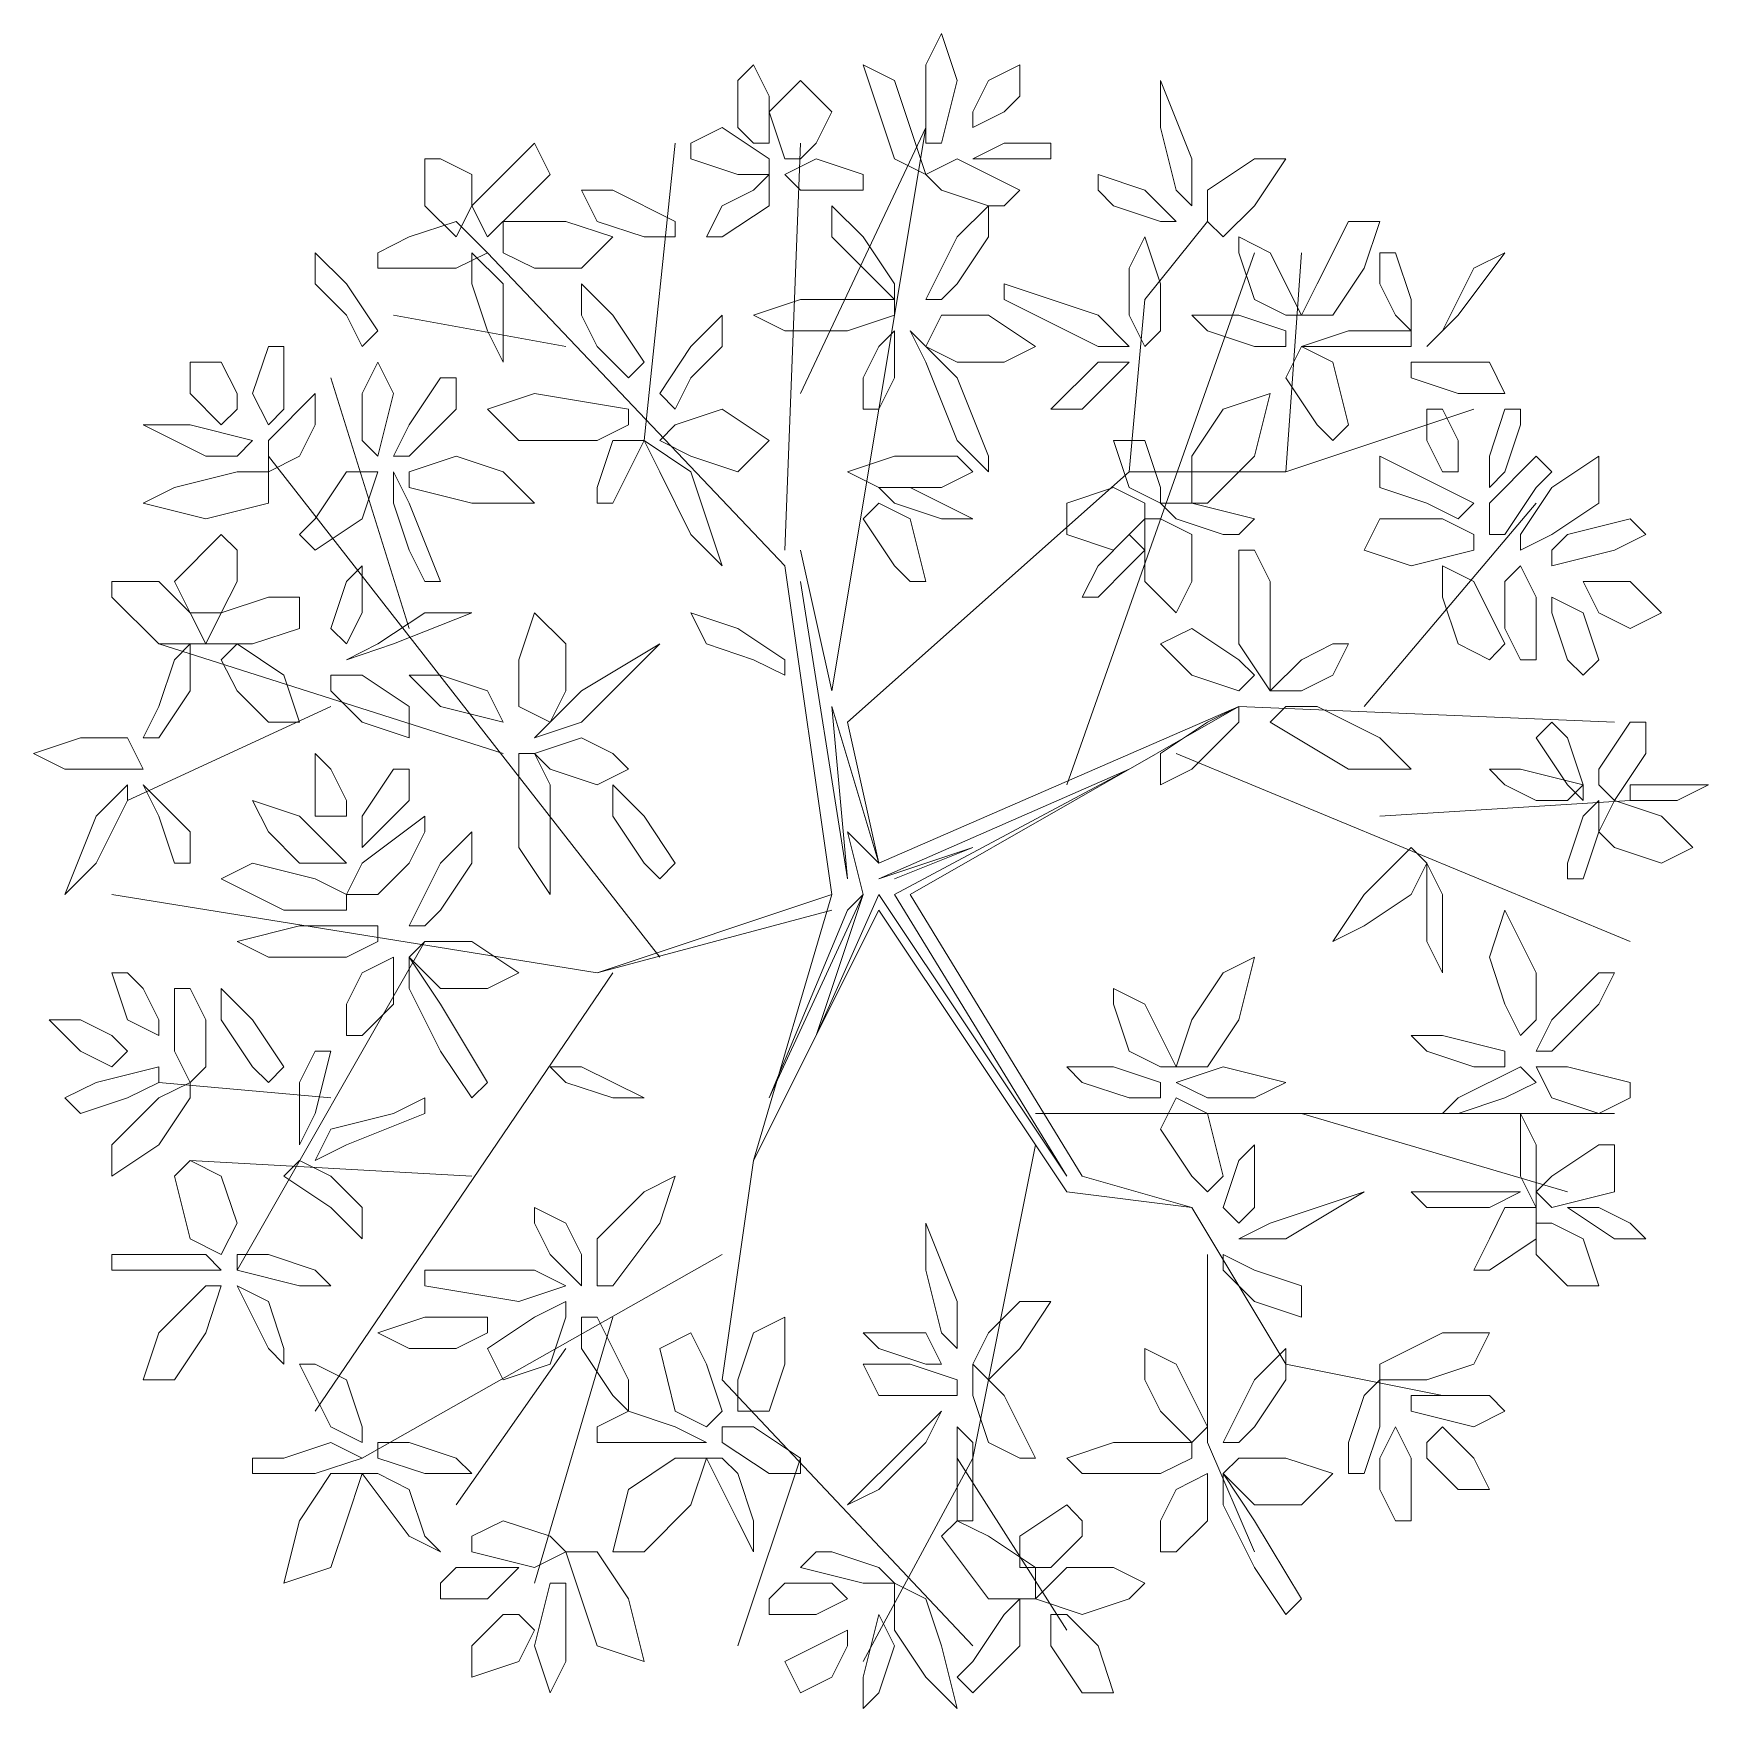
# Model space of a CAD drawing. Header units: millimetres. Extents: x 2576 to 2719, y 1757 to 1977.
# Drawn here: x 2617.279 to 2620.301, y 1822.157 to 1825.178 of the extents above; entities that cross this region are included whole.
import ezdxf

# ---------------------------------------------------------------- set-up
doc = ezdxf.new("R2010")
doc.units = ezdxf.units.MM
doc.layers.add('PDF_0', color=7, linetype='Continuous')

msp = doc.modelspace()

# ---------------------------------------------------------------- linework, layer by layer
at = {"layer": 'PDF_0', "lineweight": 9}
for points in [[(2618.889, 1825.0371), (2618.889, 1825.1218), (2618.9173, 1825.1783), (2618.9455, 1825.0936), (2618.9173, 1824.9806), (2618.889, 1824.9806)], [(2618.5784, 1824.9806), (2618.6066, 1824.9806), (2618.6066, 1825.0653), (2618.5784, 1825.1218), (2618.5502, 1825.0936), (2618.5502, 1825.0089)], [(2618.889, 1824.9241), (2618.8325, 1824.9524), (2618.8043, 1825.0371), (2618.7761, 1825.1218), (2618.8325, 1825.0936), (2618.8608, 1825.0089)], [(2618.9737, 1825.0089), (2618.9737, 1825.0371), (2619.002, 1825.0936), (2619.0585, 1825.1218), (2619.0585, 1825.0653), (2619.0302, 1825.0371)], [(2618.6631, 1824.9524), (2618.6349, 1824.9524), (2618.6066, 1825.0371), (2618.6631, 1825.0936), (2618.7196, 1825.0371), (2618.6913, 1824.9806)], [(2619.3126, 1825.0089), (2619.3126, 1825.0936), (2619.3691, 1824.9524), (2619.3691, 1824.8677), (2619.3409, 1824.8959)], [(2618.5502, 1824.9241), (2618.4654, 1824.9524), (2618.4654, 1824.9806), (2618.5219, 1825.0089), (2618.6066, 1824.9524), (2618.6066, 1824.9241)], [(2618.0701, 1824.9241), (2618.0701, 1824.8677), (2618.0418, 1824.8112), (2617.9854, 1824.8677), (2617.9854, 1824.9524), (2618.0136, 1824.9524)], [(2618.183, 1824.9806), (2618.2113, 1824.9241), (2618.1548, 1824.8677), (2618.0983, 1824.8112), (2618.0701, 1824.8677), (2618.1266, 1824.9241)], [(2618.7196, 1824.8959), (2618.6631, 1824.8959), (2618.6349, 1824.9241), (2618.6913, 1824.9524), (2618.7761, 1824.9241), (2618.7761, 1824.8959)], [(2619.002, 1824.8677), (2618.9173, 1824.8959), (2618.889, 1824.9241), (2618.9455, 1824.9524), (2619.0585, 1824.8959), (2619.0302, 1824.8677)], [(2619.0867, 1824.9524), (2619.002, 1824.9524), (2618.9737, 1824.9524), (2619.0302, 1824.9806), (2619.1149, 1824.9806), (2619.1149, 1824.9524)], [(2619.3973, 1824.8394), (2619.4256, 1824.8112), (2619.4821, 1824.8677), (2619.5385, 1824.9524), (2619.4821, 1824.9524), (2619.3973, 1824.8959)], [(2618.5219, 1824.8677), (2618.5784, 1824.8959), (2618.6066, 1824.9241), (2618.6066, 1824.8677), (2618.5219, 1824.8112), (2618.4937, 1824.8112)], [(2619.2279, 1824.8677), (2619.3126, 1824.8394), (2619.3409, 1824.8394), (2619.2844, 1824.8959), (2619.1997, 1824.9241), (2619.1997, 1824.8959)], [(2618.3807, 1824.8112), (2618.296, 1824.8394), (2618.2678, 1824.8959), (2618.3242, 1824.8959), (2618.4372, 1824.8394), (2618.4372, 1824.8112)], [(2618.7761, 1824.7547), (2618.7196, 1824.8112), (2618.7196, 1824.8677), (2618.7761, 1824.8112), (2618.8325, 1824.7265), (2618.8325, 1824.6982)], [(2618.9455, 1824.7265), (2619.002, 1824.8112), (2619.002, 1824.8677), (2618.9455, 1824.8112), (2618.889, 1824.6982), (2618.9173, 1824.6982)], [(2617.9571, 1824.8112), (2618.0418, 1824.8394), (2618.0983, 1824.7829), (2618.0418, 1824.7547), (2617.9006, 1824.7547), (2617.9006, 1824.7829)], [(2618.1266, 1824.7829), (2618.1266, 1824.8394), (2618.2395, 1824.8394), (2618.3242, 1824.8112), (2618.2678, 1824.7547), (2618.183, 1824.7547)], [(2619.5668, 1824.67), (2619.6233, 1824.67), (2619.6797, 1824.7547), (2619.708, 1824.8394), (2619.6515, 1824.8394), (2619.595, 1824.7265)], [(2619.2844, 1824.6135), (2619.3126, 1824.6417), (2619.3126, 1824.7265), (2619.2844, 1824.8112), (2619.2561, 1824.7547), (2619.2561, 1824.67)], [(2619.4821, 1824.6982), (2619.4538, 1824.7829), (2619.4538, 1824.8112), (2619.5103, 1824.7829), (2619.5668, 1824.67), (2619.5385, 1824.67)], [(2617.8442, 1824.67), (2617.7877, 1824.7265), (2617.7877, 1824.7829), (2617.8442, 1824.7265), (2617.9006, 1824.6417), (2617.8724, 1824.6135)], [(2618.0983, 1824.6417), (2618.0701, 1824.7265), (2618.0701, 1824.7829), (2618.1266, 1824.7265), (2618.1266, 1824.6135), (2618.1266, 1824.5853)], [(2619.708, 1824.7265), (2619.7362, 1824.67), (2619.7645, 1824.6417), (2619.7645, 1824.6982), (2619.7362, 1824.7829), (2619.708, 1824.7829)], [(2619.8774, 1824.7547), (2619.9339, 1824.7829), (2619.8492, 1824.67), (2619.7927, 1824.6135), (2619.8209, 1824.6417)], [(2618.296, 1824.6135), (2618.2678, 1824.67), (2618.2678, 1824.7265), (2618.3242, 1824.67), (2618.3807, 1824.5853), (2618.3525, 1824.557)], [(2619.0867, 1824.67), (2619.1997, 1824.6135), (2619.2561, 1824.6135), (2619.1997, 1824.67), (2619.0302, 1824.7265), (2619.0302, 1824.6982)], [(2618.7478, 1824.6417), (2618.6349, 1824.6417), (2618.5784, 1824.67), (2618.6631, 1824.6982), (2618.8325, 1824.6982), (2618.8325, 1824.67)], [(2618.4654, 1824.557), (2618.5219, 1824.6135), (2618.5219, 1824.67), (2618.4654, 1824.6135), (2618.409, 1824.5288), (2618.4372, 1824.5005)], [(2618.889, 1824.6135), (2618.9173, 1824.67), (2619.002, 1824.67), (2619.0867, 1824.6135), (2619.0302, 1824.5853), (2618.9455, 1824.5853)], [(2619.4821, 1824.6135), (2619.3973, 1824.6417), (2619.3691, 1824.67), (2619.4538, 1824.67), (2619.5385, 1824.6417), (2619.5385, 1824.6135)], [(2618.7761, 1824.5005), (2618.8043, 1824.5005), (2618.8325, 1824.557), (2618.8325, 1824.6417), (2618.8043, 1824.6135), (2618.7761, 1824.557)], [(2618.9455, 1824.4441), (2618.889, 1824.5853), (2618.8608, 1824.6417), (2618.9455, 1824.557), (2619.002, 1824.4158), (2619.002, 1824.3876)], [(2619.708, 1824.6135), (2619.6233, 1824.6135), (2619.5668, 1824.6135), (2619.6515, 1824.6417), (2619.7645, 1824.6417), (2619.7645, 1824.6135)], [(2617.7312, 1824.5853), (2617.7312, 1824.5005), (2617.703, 1824.4723), (2617.6747, 1824.5288), (2617.703, 1824.6135), (2617.7312, 1824.6135)], [(2619.595, 1824.4723), (2619.5385, 1824.557), (2619.5668, 1824.6135), (2619.6233, 1824.5853), (2619.6515, 1824.4723), (2619.6233, 1824.4441)], [(2617.6465, 1824.5005), (2617.6182, 1824.4723), (2617.5618, 1824.5288), (2617.5618, 1824.5853), (2617.6182, 1824.5853), (2617.6465, 1824.5288)], [(2617.8724, 1824.4441), (2617.9006, 1824.4158), (2617.9289, 1824.5288), (2617.9006, 1824.5853), (2617.8724, 1824.5288)], [(2619.1714, 1824.5005), (2619.1149, 1824.5005), (2619.1997, 1824.5853), (2619.2561, 1824.5853), (2619.2279, 1824.557)], [(2619.7645, 1824.5853), (2619.7645, 1824.557), (2619.8492, 1824.5288), (2619.9339, 1824.5288), (2619.9057, 1824.5853), (2619.8209, 1824.5853)], [(2617.7877, 1824.4723), (2617.7877, 1824.5288), (2617.703, 1824.4441), (2617.703, 1824.3876), (2617.7594, 1824.4158)], [(2617.9571, 1824.4723), (2618.0136, 1824.557), (2618.0418, 1824.557), (2618.0418, 1824.5005), (2617.9571, 1824.4158), (2617.9289, 1824.4158)], [(2618.296, 1824.4441), (2618.1548, 1824.4441), (2618.0983, 1824.5005), (2618.183, 1824.5288), (2618.3525, 1824.5005), (2618.3525, 1824.4723)], [(2619.3691, 1824.3311), (2619.3973, 1824.3311), (2619.4821, 1824.4158), (2619.5103, 1824.5288), (2619.4256, 1824.5005), (2619.3691, 1824.4158)], [(2618.409, 1824.4441), (2618.4372, 1824.4723), (2618.5219, 1824.5005), (2618.6066, 1824.4441), (2618.5502, 1824.3876), (2618.4654, 1824.4158)], [(2619.8492, 1824.3876), (2619.8209, 1824.3876), (2619.7927, 1824.4441), (2619.7927, 1824.5005), (2619.8209, 1824.5005), (2619.8492, 1824.4441)], [(2619.9621, 1824.4723), (2619.9339, 1824.3876), (2619.9057, 1824.3593), (2619.9057, 1824.4158), (2619.9339, 1824.5005), (2619.9621, 1824.5005)], [(2617.59, 1824.4158), (2617.5335, 1824.4441), (2617.477, 1824.4723), (2617.5618, 1824.4723), (2617.6747, 1824.4441), (2617.6465, 1824.4158)], [(2618.296, 1824.3311), (2618.3242, 1824.3311), (2618.3525, 1824.3876), (2618.3807, 1824.4441), (2618.3242, 1824.4441), (2618.296, 1824.3593)], [(2618.4654, 1824.2746), (2618.5219, 1824.2182), (2618.4654, 1824.3876), (2618.3807, 1824.4441), (2618.409, 1824.3876)], [(2619.2844, 1824.4441), (2619.3126, 1824.3593), (2619.3126, 1824.3311), (2619.2561, 1824.3593), (2619.2279, 1824.4441), (2619.2561, 1824.4441)], [(2617.9571, 1824.3876), (2617.9571, 1824.3593), (2618.0701, 1824.3311), (2618.183, 1824.3311), (2618.1266, 1824.3876), (2618.0418, 1824.4158)], [(2618.9173, 1824.3593), (2618.8043, 1824.3593), (2618.7478, 1824.3876), (2618.8325, 1824.4158), (2618.9455, 1824.4158), (2618.9737, 1824.3876)], [(2619.7927, 1824.3311), (2619.708, 1824.3593), (2619.708, 1824.4158), (2619.7645, 1824.3876), (2619.8774, 1824.3311), (2619.8492, 1824.3029)], [(2619.9904, 1824.3593), (2619.9339, 1824.2746), (2619.9057, 1824.2746), (2619.9057, 1824.3311), (2619.9904, 1824.4158), (2620.0186, 1824.3876)], [(2619.9621, 1824.2464), (2619.9621, 1824.2746), (2620.0186, 1824.3593), (2620.1033, 1824.4158), (2620.1033, 1824.3311), (2620.0186, 1824.2746)], [(2617.703, 1824.3876), (2617.703, 1824.3311), (2617.59, 1824.3029), (2617.477, 1824.3311), (2617.5335, 1824.3593), (2617.6465, 1824.3876)], [(2617.7877, 1824.3029), (2617.8442, 1824.3876), (2617.9006, 1824.3876), (2617.8724, 1824.3029), (2617.7877, 1824.2464), (2617.7594, 1824.2746)], [(2617.9571, 1824.2464), (2617.9289, 1824.3311), (2617.9289, 1824.3876), (2617.9571, 1824.3311), (2618.0136, 1824.1899), (2617.9854, 1824.1899)], [(2618.9173, 1824.3029), (2618.9737, 1824.3029), (2618.8608, 1824.3593), (2618.8043, 1824.3593), (2618.8325, 1824.3311)], [(2619.2844, 1824.3311), (2619.2844, 1824.3029), (2619.2279, 1824.2464), (2619.1432, 1824.2746), (2619.1432, 1824.3311), (2619.2279, 1824.3593)], [(2618.8325, 1824.2182), (2618.7761, 1824.3029), (2618.8043, 1824.3311), (2618.8608, 1824.3029), (2618.889, 1824.1899), (2618.8608, 1824.1899)], [(2619.4256, 1824.2746), (2619.3409, 1824.3029), (2619.3126, 1824.3311), (2619.3691, 1824.3311), (2619.4821, 1824.3029), (2619.4538, 1824.2746)], [(2619.3691, 1824.2746), (2619.3691, 1824.1899), (2619.3409, 1824.1334), (2619.2844, 1824.1899), (2619.2844, 1824.3029), (2619.3126, 1824.3029)], [(2619.8774, 1824.2746), (2619.8774, 1824.2464), (2619.7645, 1824.2182), (2619.6797, 1824.2464), (2619.708, 1824.3029), (2619.8209, 1824.3029)], [(2620.0469, 1824.2746), (2620.1598, 1824.3029), (2620.188, 1824.2746), (2620.1316, 1824.2464), (2620.0186, 1824.2182), (2620.0186, 1824.2464)], [(2617.6465, 1824.1899), (2617.6182, 1824.1334), (2617.5618, 1824.1334), (2617.5335, 1824.1899), (2617.6182, 1824.2746), (2617.6465, 1824.2464)], [(2619.2844, 1824.2464), (2619.2561, 1824.2746), (2619.1997, 1824.2182), (2619.1714, 1824.1617), (2619.1997, 1824.1617), (2619.2561, 1824.2182)], [(2619.5103, 1824.1899), (2619.5103, 1824.0487), (2619.5103, 1823.9922), (2619.4538, 1824.077), (2619.4538, 1824.2464), (2619.4821, 1824.2464)], [(2617.8442, 1824.1899), (2617.8724, 1824.2182), (2617.8724, 1824.1334), (2617.8442, 1824.077), (2617.8159, 1824.1052)], [(2619.8492, 1824.077), (2619.8209, 1824.1617), (2619.8209, 1824.2182), (2619.8774, 1824.1899), (2619.9339, 1824.077), (2619.9057, 1824.0487)], [(2619.9339, 1824.1052), (2619.9339, 1824.1899), (2619.9621, 1824.2182), (2619.9904, 1824.1617), (2619.9904, 1824.0487), (2619.9621, 1824.0487)], [(2617.5053, 1824.1899), (2617.5618, 1824.1334), (2617.59, 1824.077), (2617.5053, 1824.077), (2617.4206, 1824.1617), (2617.4206, 1824.1899)], [(2620.0751, 1824.1899), (2620.1033, 1824.1899), (2620.1598, 1824.1899), (2620.2163, 1824.1334), (2620.1598, 1824.1052), (2620.1033, 1824.1334)], [(2617.7594, 1824.1617), (2617.7594, 1824.1052), (2617.6747, 1824.077), (2617.59, 1824.077), (2617.6182, 1824.1334), (2617.703, 1824.1617)], [(2620.0469, 1824.0487), (2620.0186, 1824.1334), (2620.0186, 1824.1617), (2620.0751, 1824.1334), (2620.1033, 1824.0487), (2620.0751, 1824.0205)], [(2617.9854, 1824.1334), (2618.0701, 1824.1334), (2617.9289, 1824.077), (2617.8442, 1824.0487), (2617.9006, 1824.077)], [(2618.2113, 1823.9358), (2618.1548, 1823.964), (2618.1548, 1824.0487), (2618.183, 1824.1334), (2618.2395, 1824.077), (2618.2395, 1823.9922)], [(2618.5784, 1824.0487), (2618.4937, 1824.077), (2618.4654, 1824.1334), (2618.5502, 1824.1052), (2618.6349, 1824.0487), (2618.6349, 1824.0205)], [(2617.5053, 1823.964), (2617.5335, 1824.0487), (2617.5618, 1824.077), (2617.5618, 1823.9922), (2617.5053, 1823.9075), (2617.477, 1823.9075)], [(2617.6182, 1824.0487), (2617.6465, 1824.077), (2617.7312, 1824.0205), (2617.7594, 1823.9358), (2617.703, 1823.9358), (2617.6465, 1823.9922)], [(2618.3525, 1824.0205), (2618.409, 1824.077), (2618.2678, 1823.9922), (2618.183, 1823.9075), (2618.2678, 1823.9358)], [(2619.4821, 1824.0205), (2619.4538, 1823.9922), (2619.3691, 1824.0205), (2619.3126, 1824.077), (2619.3691, 1824.1052), (2619.4538, 1824.0487)], [(2619.6515, 1824.077), (2619.6233, 1824.077), (2619.5668, 1824.0487), (2619.5103, 1823.9922), (2619.5668, 1823.9922), (2619.6233, 1824.0205)], [(2617.8159, 1824.0205), (2617.8159, 1823.9922), (2617.8724, 1823.9358), (2617.9571, 1823.9075), (2617.9571, 1823.964), (2617.8724, 1824.0205)], [(2618.0983, 1823.9922), (2618.1266, 1823.9358), (2618.0136, 1823.964), (2617.9571, 1824.0205), (2618.0136, 1824.0205)], [(2619.3973, 1823.9358), (2619.3126, 1823.8793), (2619.3126, 1823.8228), (2619.3691, 1823.851), (2619.4538, 1823.9358), (2619.4538, 1823.964)], [(2619.595, 1823.964), (2619.708, 1823.9075), (2619.7645, 1823.851), (2619.6515, 1823.851), (2619.5103, 1823.9358), (2619.5385, 1823.964)], [(2620.0469, 1823.9075), (2620.0751, 1823.8228), (2620.0751, 1823.7946), (2620.0469, 1823.8228), (2619.9904, 1823.9075), (2620.0186, 1823.9358)], [(2620.1033, 1823.851), (2620.1598, 1823.9358), (2620.188, 1823.9358), (2620.188, 1823.8793), (2620.1316, 1823.7946), (2620.1033, 1823.8228)], [(2617.477, 1823.851), (2617.4488, 1823.9075), (2617.3641, 1823.9075), (2617.2794, 1823.8793), (2617.3358, 1823.851), (2617.4206, 1823.851)], [(2618.3525, 1823.851), (2618.3242, 1823.8793), (2618.2678, 1823.9075), (2618.183, 1823.8793), (2618.2113, 1823.851), (2618.296, 1823.8228)], [(2617.8442, 1823.7663), (2617.7877, 1823.7663), (2617.7877, 1823.8228), (2617.7877, 1823.8793), (2617.8159, 1823.851), (2617.8442, 1823.7946)], [(2618.2113, 1823.8228), (2618.2113, 1823.6816), (2618.2113, 1823.6251), (2618.1548, 1823.7098), (2618.1548, 1823.8793), (2618.183, 1823.8793)], [(2617.9571, 1823.7946), (2617.9006, 1823.7381), (2617.8724, 1823.7098), (2617.8724, 1823.7663), (2617.9289, 1823.851), (2617.9571, 1823.851)], [(2619.9904, 1823.7946), (2619.9339, 1823.8228), (2619.9057, 1823.851), (2619.9621, 1823.851), (2620.0751, 1823.8228), (2620.0469, 1823.7946)], [(2617.3923, 1823.6816), (2617.3358, 1823.6251), (2617.3923, 1823.7663), (2617.4488, 1823.8228), (2617.4488, 1823.7946)], [(2617.5618, 1823.7381), (2617.5053, 1823.7946), (2617.477, 1823.8228), (2617.5053, 1823.7663), (2617.5335, 1823.6816), (2617.5618, 1823.6816)], [(2618.3807, 1823.6816), (2618.3242, 1823.7663), (2618.3242, 1823.8228), (2618.3807, 1823.7663), (2618.4372, 1823.6816), (2618.409, 1823.6534)], [(2620.1598, 1823.8228), (2620.1598, 1823.7946), (2620.2445, 1823.7946), (2620.301, 1823.8228), (2620.2728, 1823.8228), (2620.2163, 1823.8228)], [(2617.7594, 1823.6816), (2617.703, 1823.7381), (2617.6747, 1823.7946), (2617.7594, 1823.7663), (2617.8442, 1823.6816), (2617.8159, 1823.6816)], [(2620.0469, 1823.6816), (2620.0751, 1823.7663), (2620.1033, 1823.7946), (2620.1033, 1823.7381), (2620.0751, 1823.6534), (2620.0469, 1823.6534)], [(2620.1033, 1823.7381), (2620.1316, 1823.7946), (2620.2163, 1823.7663), (2620.2728, 1823.7098), (2620.2163, 1823.6816), (2620.1316, 1823.7098)], [(2617.9571, 1823.6816), (2617.9006, 1823.6251), (2617.8442, 1823.6251), (2617.8724, 1823.6816), (2617.9854, 1823.7663), (2617.9854, 1823.7381)], [(2618.0136, 1823.5969), (2618.0701, 1823.6816), (2618.0701, 1823.7381), (2618.0136, 1823.6816), (2617.9571, 1823.5686), (2617.9854, 1823.5686)], [(2619.7645, 1823.6251), (2619.6797, 1823.5686), (2619.6233, 1823.5404), (2619.6797, 1823.6251), (2619.7645, 1823.7098), (2619.7927, 1823.6816)], [(2617.8442, 1823.6251), (2617.8442, 1823.5969), (2617.7312, 1823.5969), (2617.6182, 1823.6534), (2617.6747, 1823.6816), (2617.7877, 1823.6534)], [(2619.8209, 1823.6251), (2619.7927, 1823.6816), (2619.7927, 1823.5404), (2619.8209, 1823.4839), (2619.8209, 1823.5122)], [(2619.9621, 1823.371), (2619.9904, 1823.3992), (2619.9904, 1823.4839), (2619.9339, 1823.5969), (2619.9057, 1823.5122), (2619.9339, 1823.4274)], [(2617.8442, 1823.5122), (2617.703, 1823.5122), (2617.6465, 1823.5404), (2617.7594, 1823.5686), (2617.9006, 1823.5686), (2617.9006, 1823.5404)], [(2617.9571, 1823.5122), (2617.9854, 1823.5404), (2618.0701, 1823.5404), (2618.1548, 1823.4839), (2618.0983, 1823.4557), (2618.0136, 1823.4557)], [(2617.8442, 1823.371), (2617.8724, 1823.371), (2617.9289, 1823.4274), (2617.9289, 1823.5122), (2617.8724, 1823.4839), (2617.8442, 1823.4274)], [(2618.0136, 1823.3427), (2617.9571, 1823.4557), (2617.9571, 1823.5122), (2618.0136, 1823.4274), (2618.0983, 1823.2862), (2618.0701, 1823.258)], [(2619.3409, 1823.3145), (2619.3973, 1823.3145), (2619.4538, 1823.3992), (2619.4821, 1823.5122), (2619.4256, 1823.4839), (2619.3691, 1823.3992)], [(2617.477, 1823.4557), (2617.5053, 1823.3992), (2617.5053, 1823.371), (2617.4488, 1823.3992), (2617.4206, 1823.4839), (2617.4488, 1823.4839)], [(2620.1033, 1823.4274), (2620.0186, 1823.3427), (2619.9904, 1823.3427), (2620.0186, 1823.3992), (2620.1033, 1823.4839), (2620.1316, 1823.4839)], [(2617.59, 1823.3992), (2617.59, 1823.3145), (2617.5618, 1823.2862), (2617.5335, 1823.3427), (2617.5335, 1823.4557), (2617.5618, 1823.4557)], [(2617.6747, 1823.3145), (2617.6182, 1823.3992), (2617.6182, 1823.4557), (2617.6747, 1823.3992), (2617.7312, 1823.3145), (2617.703, 1823.2862)], [(2619.2561, 1823.3427), (2619.2279, 1823.4274), (2619.2279, 1823.4557), (2619.2844, 1823.4274), (2619.3409, 1823.3145), (2619.3126, 1823.3145)], [(2617.4488, 1823.3427), (2617.4206, 1823.3145), (2617.3641, 1823.3427), (2617.3076, 1823.3992), (2617.3641, 1823.3992), (2617.4206, 1823.371)], [(2619.8774, 1823.3145), (2619.7927, 1823.3427), (2619.7645, 1823.371), (2619.8209, 1823.371), (2619.9339, 1823.3427), (2619.9339, 1823.3145)], [(2617.7594, 1823.2862), (2617.7594, 1823.2298), (2617.7594, 1823.1733), (2617.7877, 1823.2298), (2617.8159, 1823.3427), (2617.7877, 1823.3427)], [(2617.4488, 1823.258), (2617.3641, 1823.2298), (2617.3358, 1823.258), (2617.3923, 1823.2862), (2617.5053, 1823.3145), (2617.5053, 1823.2862)], [(2618.3242, 1823.258), (2618.3807, 1823.258), (2618.2678, 1823.3145), (2618.2113, 1823.3145), (2618.2395, 1823.2862)], [(2619.2561, 1823.258), (2619.1714, 1823.2862), (2619.1432, 1823.3145), (2619.2279, 1823.3145), (2619.3126, 1823.2862), (2619.3126, 1823.258)], [(2619.4821, 1823.258), (2619.5385, 1823.2862), (2619.4256, 1823.3145), (2619.3409, 1823.2862), (2619.3973, 1823.258)], [(2619.9339, 1823.258), (2619.8492, 1823.2298), (2619.8209, 1823.2298), (2619.8492, 1823.258), (2619.9621, 1823.3145), (2619.9904, 1823.2862)], [(2620.1033, 1823.2298), (2620.0186, 1823.258), (2619.9904, 1823.3145), (2620.0469, 1823.3145), (2620.1598, 1823.2862), (2620.1598, 1823.258)], [(2617.5618, 1823.2862), (2617.5618, 1823.258), (2617.5053, 1823.1733), (2617.4206, 1823.1168), (2617.4206, 1823.1733), (2617.5053, 1823.258)], [(2617.9289, 1823.2298), (2617.8159, 1823.2015), (2617.7877, 1823.145), (2617.8442, 1823.1733), (2617.9854, 1823.2298), (2617.9854, 1823.258)], [(2619.3691, 1823.1168), (2619.3126, 1823.2015), (2619.3409, 1823.258), (2619.3973, 1823.2298), (2619.4256, 1823.1168), (2619.3973, 1823.0886)], [(2619.9904, 1823.1733), (2619.9621, 1823.2298), (2619.9621, 1823.1168), (2619.9904, 1823.0603), (2619.9904, 1823.1168)], [(2619.4538, 1823.145), (2619.4821, 1823.1733), (2619.4821, 1823.0603), (2619.4538, 1823.0321), (2619.4256, 1823.0603)], [(2620.0186, 1823.1168), (2620.1033, 1823.1733), (2620.1316, 1823.1733), (2620.1316, 1823.0886), (2620.0186, 1823.0603), (2619.9904, 1823.0886)], [(2617.6182, 1823.1168), (2617.6465, 1823.0321), (2617.6182, 1822.9756), (2617.5618, 1823.0038), (2617.5335, 1823.1168), (2617.5618, 1823.145)], [(2617.7594, 1823.145), (2617.7312, 1823.1168), (2617.8159, 1823.0603), (2617.8724, 1823.0038), (2617.8724, 1823.0603), (2617.8159, 1823.1168)], [(2618.296, 1823.0038), (2618.3807, 1823.0886), (2618.4372, 1823.1168), (2618.409, 1823.0321), (2618.3242, 1822.9191), (2618.296, 1822.9191)], [(2619.595, 1823.0603), (2619.6797, 1823.0886), (2619.5385, 1823.0038), (2619.4538, 1823.0038), (2619.5103, 1823.0321)], [(2619.9057, 1823.0603), (2619.9621, 1823.0886), (2619.8209, 1823.0886), (2619.7645, 1823.0886), (2619.7927, 1823.0603)], [(2618.183, 1823.0603), (2618.183, 1823.0321), (2618.2113, 1822.9756), (2618.2678, 1822.9191), (2618.2678, 1822.9756), (2618.2395, 1823.0321)], [(2619.9057, 1823.0038), (2619.9339, 1823.0603), (2619.9904, 1823.0603), (2619.9904, 1823.0038), (2619.9057, 1822.9474), (2619.8774, 1822.9474)], [(2620.0469, 1823.0603), (2620.1316, 1823.0038), (2620.188, 1823.0038), (2620.1598, 1823.0321), (2620.1033, 1823.0603)], [(2618.889, 1822.9474), (2618.889, 1823.0321), (2618.9455, 1822.8909), (2618.9455, 1822.8062), (2618.9173, 1822.8344)], [(2619.9904, 1823.0321), (2620.0186, 1823.0321), (2620.0751, 1823.0038), (2620.1033, 1822.9191), (2620.0469, 1822.9191), (2619.9904, 1822.9756)], [(2617.477, 1822.9756), (2617.59, 1822.9756), (2617.6182, 1822.9474), (2617.5618, 1822.9474), (2617.4206, 1822.9474), (2617.4206, 1822.9756)], [(2617.703, 1822.9756), (2617.7877, 1822.9474), (2617.8159, 1822.9191), (2617.7594, 1822.9191), (2617.6465, 1822.9474), (2617.6465, 1822.9756)], [(2619.4256, 1822.9756), (2619.4256, 1822.9474), (2619.4821, 1822.8909), (2619.5668, 1822.8626), (2619.5668, 1822.9191), (2619.4821, 1822.9474)], [(2618.0701, 1822.9474), (2618.183, 1822.9474), (2618.2395, 1822.9191), (2618.1548, 1822.8909), (2617.9854, 1822.9191), (2617.9854, 1822.9474)], [(2617.6182, 1822.9191), (2617.59, 1822.9191), (2617.5053, 1822.8344), (2617.477, 1822.7497), (2617.5335, 1822.7497), (2617.59, 1822.8344)], [(2617.703, 1822.8909), (2617.6465, 1822.9191), (2617.703, 1822.8062), (2617.7312, 1822.7779), (2617.7312, 1822.8062)], [(2618.2395, 1822.8909), (2618.2395, 1822.8626), (2618.2113, 1822.7779), (2618.1266, 1822.7497), (2618.0983, 1822.8062), (2618.183, 1822.8626)], [(2618.9737, 1822.7779), (2619.002, 1822.7497), (2619.0585, 1822.8062), (2619.1149, 1822.8909), (2619.0585, 1822.8909), (2619.002, 1822.8344)], [(2618.0418, 1822.8062), (2617.9571, 1822.8062), (2617.9006, 1822.8344), (2617.9854, 1822.8626), (2618.0983, 1822.8626), (2618.0983, 1822.8344)], [(2618.2678, 1822.8062), (2618.3242, 1822.7214), (2618.3525, 1822.6932), (2618.3525, 1822.7497), (2618.296, 1822.8626), (2618.2678, 1822.8626)], [(2618.5502, 1822.7497), (2618.5784, 1822.8344), (2618.6349, 1822.8626), (2618.6349, 1822.7779), (2618.6066, 1822.6932), (2618.5502, 1822.6932)], [(2618.4937, 1822.7779), (2618.5219, 1822.6932), (2618.4937, 1822.665), (2618.4372, 1822.6932), (2618.409, 1822.8062), (2618.4654, 1822.8344)], [(2618.8043, 1822.8062), (2618.7761, 1822.8344), (2618.889, 1822.8344), (2618.9173, 1822.7779), (2618.889, 1822.7779)], [(2619.3126, 1822.6932), (2619.2844, 1822.7497), (2619.2844, 1822.8062), (2619.3409, 1822.7779), (2619.3973, 1822.665), (2619.3691, 1822.6367)], [(2619.4821, 1822.665), (2619.5385, 1822.7497), (2619.5385, 1822.8062), (2619.4821, 1822.7497), (2619.4256, 1822.6367), (2619.4538, 1822.6367)], [(2619.708, 1822.7497), (2619.708, 1822.7779), (2619.8209, 1822.8344), (2619.9057, 1822.8344), (2619.8774, 1822.7779), (2619.7927, 1822.7497)], [(2617.8442, 1822.7497), (2617.8724, 1822.665), (2617.8724, 1822.6367), (2617.8159, 1822.665), (2617.7594, 1822.7779), (2617.7877, 1822.7779)], [(2618.9455, 1822.7214), (2618.9455, 1822.7497), (2618.8608, 1822.7779), (2618.7761, 1822.7779), (2618.8043, 1822.7214), (2618.889, 1822.7214)], [(2619.002, 1822.6367), (2618.9737, 1822.7214), (2618.9737, 1822.7779), (2619.0302, 1822.7214), (2619.0867, 1822.6085), (2619.0585, 1822.6085)], [(2619.6515, 1822.6367), (2619.6797, 1822.7214), (2619.708, 1822.7497), (2619.708, 1822.665), (2619.6797, 1822.5803), (2619.6515, 1822.5803)], [(2619.8209, 1822.7214), (2619.9057, 1822.7214), (2619.9339, 1822.6932), (2619.8774, 1822.665), (2619.7645, 1822.6932), (2619.7645, 1822.7214)], [(2618.3525, 1822.6932), (2618.4372, 1822.665), (2618.4937, 1822.6367), (2618.409, 1822.6367), (2618.296, 1822.6367), (2618.296, 1822.665)], [(2618.8043, 1822.552), (2618.7478, 1822.5238), (2618.8608, 1822.6367), (2618.9173, 1822.6932), (2618.889, 1822.6367)], [(2618.5784, 1822.665), (2618.6631, 1822.6085), (2618.6631, 1822.5803), (2618.6066, 1822.5803), (2618.5219, 1822.6367), (2618.5219, 1822.665)], [(2618.9737, 1822.552), (2618.9737, 1822.6367), (2618.9455, 1822.665), (2618.9455, 1822.6085), (2618.9455, 1822.4955), (2618.9737, 1822.4955)], [(2619.708, 1822.552), (2619.708, 1822.6085), (2619.7362, 1822.665), (2619.7645, 1822.6085), (2619.7645, 1822.4955), (2619.7362, 1822.4955)], [(2619.7927, 1822.6367), (2619.8209, 1822.665), (2619.8774, 1822.6085), (2619.9057, 1822.552), (2619.8492, 1822.552), (2619.7927, 1822.6085)], [(2617.7312, 1822.6085), (2617.8159, 1822.6367), (2617.8724, 1822.6085), (2617.7877, 1822.5803), (2617.6747, 1822.5803), (2617.6747, 1822.6085)], [(2617.9571, 1822.6367), (2618.0418, 1822.6085), (2618.0701, 1822.5803), (2617.9854, 1822.5803), (2617.9006, 1822.6085), (2617.9006, 1822.6367)], [(2619.3126, 1822.5803), (2619.1714, 1822.5803), (2619.1432, 1822.6085), (2619.2279, 1822.6367), (2619.3691, 1822.6367), (2619.3691, 1822.6085)], [(2618.4937, 1822.6085), (2618.4372, 1822.6085), (2618.3525, 1822.552), (2618.3242, 1822.4391), (2618.3807, 1822.4391), (2618.4654, 1822.5238)], [(2618.5502, 1822.5803), (2618.5784, 1822.4955), (2618.5784, 1822.4391), (2618.5502, 1822.4955), (2618.4937, 1822.6085), (2618.5219, 1822.6085)], [(2619.4256, 1822.5803), (2619.4538, 1822.6085), (2619.5385, 1822.6085), (2619.6233, 1822.5803), (2619.5668, 1822.5238), (2619.4821, 1822.5238)], [(2617.8724, 1822.5803), (2617.8159, 1822.5803), (2617.7594, 1822.4955), (2617.7312, 1822.3826), (2617.8159, 1822.4108), (2617.8442, 1822.4955)], [(2617.9571, 1822.552), (2617.9854, 1822.4673), (2618.0136, 1822.4391), (2617.9571, 1822.4673), (2617.8724, 1822.5803), (2617.9006, 1822.5803)], [(2619.3126, 1822.4391), (2619.3409, 1822.4391), (2619.3973, 1822.4955), (2619.3973, 1822.5803), (2619.3409, 1822.552), (2619.3126, 1822.4955)], [(2619.4821, 1822.4108), (2619.4256, 1822.5238), (2619.4256, 1822.5803), (2619.4821, 1822.4955), (2619.5668, 1822.3543), (2619.5385, 1822.3261)], [(2619.1714, 1822.4673), (2619.1149, 1822.4108), (2619.0585, 1822.4108), (2619.0585, 1822.4673), (2619.1432, 1822.5238), (2619.1714, 1822.4955)], [(2618.1266, 1822.4955), (2618.2113, 1822.4673), (2618.2395, 1822.4391), (2618.183, 1822.4108), (2618.0701, 1822.4391), (2618.0701, 1822.4673)], [(2619.002, 1822.4673), (2619.0867, 1822.4108), (2619.0867, 1822.3543), (2619.002, 1822.3543), (2618.9173, 1822.4673), (2618.9455, 1822.4955)], [(2618.2395, 1822.4391), (2618.296, 1822.4391), (2618.3525, 1822.3543), (2618.3807, 1822.2414), (2618.296, 1822.2696), (2618.2678, 1822.3543)], [(2618.7196, 1822.4391), (2618.8043, 1822.4108), (2618.8325, 1822.3826), (2618.7761, 1822.3826), (2618.6631, 1822.4108), (2618.6913, 1822.4391)], [(2618.0418, 1822.4108), (2618.1266, 1822.4108), (2618.1548, 1822.4108), (2618.0983, 1822.3543), (2618.0136, 1822.3543), (2618.0136, 1822.3826)], [(2619.2844, 1822.3826), (2619.2561, 1822.3543), (2619.1714, 1822.3261), (2619.0867, 1822.3543), (2619.1432, 1822.4108), (2619.2279, 1822.4108)], [(2618.2395, 1822.3261), (2618.2395, 1822.2414), (2618.2113, 1822.1849), (2618.183, 1822.2696), (2618.2113, 1822.3826), (2618.2395, 1822.3826)], [(2618.6349, 1822.3826), (2618.7196, 1822.3826), (2618.7478, 1822.3543), (2618.6913, 1822.3261), (2618.6066, 1822.3261), (2618.6066, 1822.3543)], [(2618.8325, 1822.3826), (2618.889, 1822.3543), (2618.9173, 1822.2696), (2618.9455, 1822.1567), (2618.889, 1822.2131), (2618.8325, 1822.2979)], [(2618.9737, 1822.2414), (2619.0302, 1822.3261), (2619.0585, 1822.3543), (2619.0585, 1822.2696), (2618.9737, 1822.1849), (2618.9455, 1822.2131)], [(2618.1548, 1822.3261), (2618.183, 1822.2979), (2618.1548, 1822.2414), (2618.0701, 1822.2131), (2618.0701, 1822.2696), (2618.1266, 1822.3261)], [(2618.8325, 1822.2696), (2618.8043, 1822.3261), (2618.7761, 1822.2131), (2618.7761, 1822.1567), (2618.8043, 1822.1849)], [(2619.1149, 1822.3261), (2619.1432, 1822.3261), (2619.1997, 1822.2696), (2619.2279, 1822.1849), (2619.1714, 1822.1849), (2619.1149, 1822.2696)], [(2618.7478, 1822.2979), (2618.7478, 1822.2696), (2618.7196, 1822.2131), (2618.6631, 1822.1849), (2618.6349, 1822.2414), (2618.6913, 1822.2696)]]:
    msp.add_lwpolyline(points, close=True, dxfattribs=at)
for points in [[(2618.6631, 1824.5288), (2618.889, 1825.0089), (2618.7196, 1823.9922), (2618.6631, 1824.2464)], [(2618.3807, 1824.4441), (2618.4372, 1824.9806)], [(2618.6349, 1824.2464), (2618.6631, 1824.9806)], [(2619.5668, 1824.7829), (2619.5385, 1824.3876), (2619.2561, 1824.3876), (2619.2844, 1824.6982), (2619.3973, 1824.8394)], [(2619.8209, 1822.7214), (2619.5385, 1822.7779), (2619.3691, 1823.0603), (2619.1432, 1823.0886), (2618.8043, 1823.5969), (2618.5784, 1823.145), (2618.7196, 1823.6251), (2618.6349, 1824.2182), (2618.0983, 1824.7829)], [(2619.1432, 1823.8228), (2619.4821, 1824.7829)], [(2618.2395, 1824.6135), (2617.9289, 1824.67)], [(2617.9571, 1824.1052), (2617.8159, 1824.557)], [(2619.5385, 1824.3876), (2619.8774, 1824.5005)], [(2618.409, 1823.5122), (2617.703, 1824.4158)], [(2619.2561, 1824.3876), (2618.7478, 1823.9358), (2618.8043, 1823.6816), (2619.4538, 1823.964), (2618.8608, 1823.6251), (2619.1714, 1823.1168), (2619.3691, 1823.0603)], [(2619.6797, 1823.964), (2619.9904, 1824.3311)], [(2618.6631, 1824.1899), (2618.7478, 1823.6534), (2618.7196, 1823.964), (2618.8043, 1823.6816), (2618.7478, 1823.7381), (2618.7761, 1823.6251), (2618.7478, 1823.5969), (2618.6066, 1823.258), (2618.7761, 1823.6251), (2618.6913, 1823.371), (2618.8043, 1823.6251), (2619.1432, 1823.1168), (2618.8325, 1823.6251), (2619.2561, 1823.851), (2618.8043, 1823.6534), (2618.9737, 1823.7098), (2618.8325, 1823.6534)], [(2618.1266, 1823.8793), (2617.5053, 1824.077)], [(2617.8159, 1823.964), (2617.4488, 1823.7946)], [(2619.4538, 1823.964), (2620.1316, 1823.9358)], [(2619.3409, 1823.8793), (2620.1598, 1823.5404)], [(2619.708, 1823.7663), (2620.1598, 1823.7946)], [(2618.296, 1823.4839), (2617.4206, 1823.6251)], [(2618.7196, 1823.5969), (2618.296, 1823.4839), (2618.7196, 1823.6251)], [(2617.9854, 1823.5404), (2617.6465, 1822.9474)], [(2618.3242, 1823.4839), (2617.7877, 1822.6932)], [(2617.8159, 1823.258), (2617.5053, 1823.2862)], [(2619.0867, 1823.2298), (2620.1316, 1823.2298)], [(2619.5668, 1823.2298), (2620.0469, 1823.0886)], [(2619.0867, 1823.1733), (2618.9737, 1822.6085), (2618.7761, 1822.2414)], [(2618.0701, 1823.1168), (2617.5618, 1823.145)], [(2618.5784, 1823.145), (2618.5219, 1822.7497), (2618.9737, 1822.2696)], [(2618.5219, 1822.9756), (2617.8724, 1822.6085)], [(2619.3973, 1822.9756), (2619.3973, 1822.6367), (2619.4821, 1822.4391)], [(2618.3242, 1822.8626), (2618.183, 1822.3826)], [(2618.2395, 1822.8062), (2618.0418, 1822.5238)], [(2618.6631, 1822.6085), (2618.5502, 1822.2696)], [(2618.9455, 1822.6085), (2619.1432, 1822.2979)]]:
    msp.add_lwpolyline(points, dxfattribs=at)

doc.saveas('drawing.dxf')
